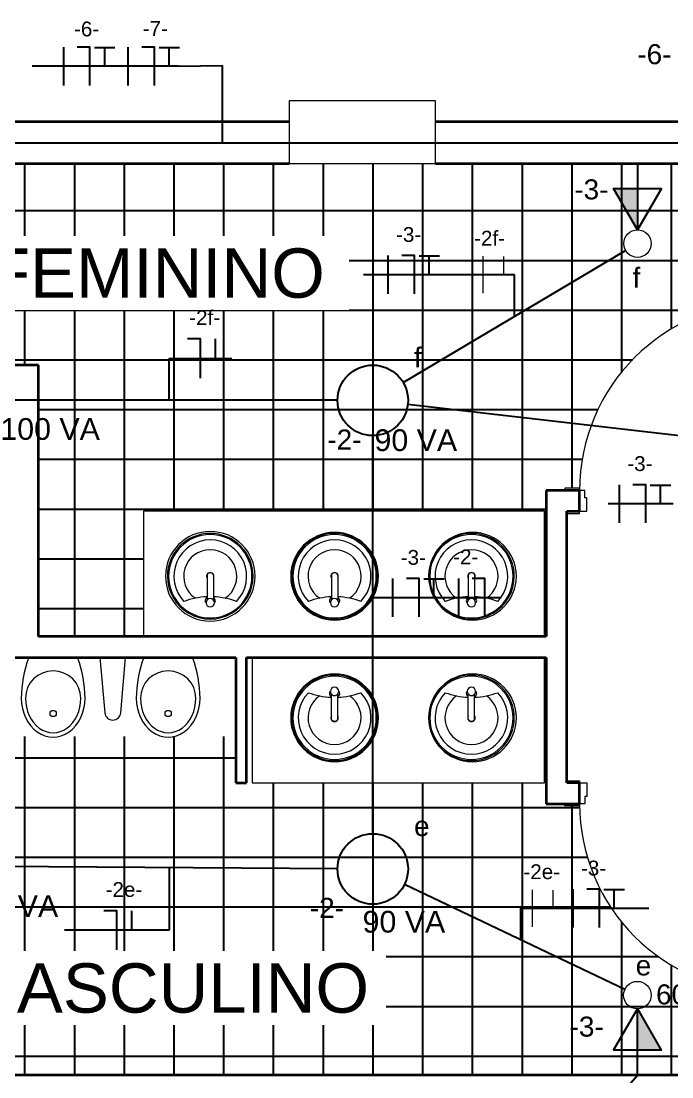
# Model space of a CAD drawing. Header units: metres. Extents: x -182 to 99, y 70 to 117.
# Drawn here: x -86.86 to -83.74, y 88.61 to 93.67 of the extents above; entities that cross this region are included whole.
import ezdxf

# ---------------------------------------------------------------- set-up
doc = ezdxf.new("R2010")
doc.units = ezdxf.units.M
doc.header["$LTSCALE"] = 0.01
for name, color, linetype, lineweight in [('A-ANNO-TEXT', 2, 'Continuous', 9), ('A-DOOR', 1, 'Continuous', 9), ('A-DOOR-FRAM', 1, 'Continuous', 13), ('A-FLOR-OTLN', 6, 'Continuous', 13), ('A-WALL', 2, 'Continuous', 9), ('P-SANR-FIXT', 6, 'Continuous', 9), ('S-COLS', 6, 'Continuous', 9)]:
    doc.layers.add(name, color=color, linetype=linetype, lineweight=lineweight)
for name, color, linetype in [('FIAÇÃO', 10, 'Continuous'), ('Força', 7, 'Continuous'), ('Iluminação', 7, 'Continuous')]:
    doc.layers.add(name, color=color, linetype=linetype)
doc.styles.add('Arial', font='arial.ttf', dxfattribs={"height": 0.29506})
doc.styles.add('Arial_1', font='arial.ttf', dxfattribs={"height": 0.368825})
pattern_1 = [(0, (-80.64683, 95.37932), (0, 0.238125), []), (90, (-80.64683, 95.37932), (-0.238125, 0), [])]

# ---------------------------------------------------------------- blocks, each defined once
blk = doc.blocks.new('Pilar rectangular hormigón - 300 x 700 mm-506285-Planta Baja')
at = {"layer": 'S-COLS'}
for p, q in [((0.15, 0.35), (-0.15, 0.35)), ((-0.15, 0.35), (-0.15, -0.35)), ((0.15, -0.35), (0.15, 0.35)), ((-0.15, -0.35), (0.15, -0.35))]:
    blk.add_line(p, q, dxfattribs=at)
blk = doc.blocks.new('Puerta de 1 hoja - 90 x 210 cm-174974-Planta Baja')
at = {"layer": 'A-DOOR', "lineweight": 13}
for p, q in [((0.6769, -0.07), (0.6769, -0.95)), ((0.7019, -0.07), (0.6769, -0.07)), ((0.7019, -0.06), (0.7019, -0.07)), ((0.7169, -0.06), (0.7019, -0.06)), ((0.7169, -0.06), (0.7169, -0.95)), ((0.6769, -0.95), (0.7169, -0.95))]:
    blk.add_line(p, q, dxfattribs=at)
blk.add_arc((0.7169, -0.05), 0.9, 180, 270, dxfattribs=at)
at = {"layer": 'A-DOOR-FRAM'}
for p, q in [((-0.2436, 0.06), (-0.1831, 0.06)), ((-0.1831, 0.06), (-0.1831, 0.05)), ((0.7169, 0.05), (0.7169, 0.06)), ((0.7169, 0.06), (0.7919, 0.06)), ((0.7919, 0.06), (0.7919, 0.05)), ((-0.1831, 0.05), (-0.1481, 0.05)), ((-0.1481, 0.05), (-0.1481, -0.015)), ((0.6819, -0.015), (0.6819, 0.05)), ((0.6819, 0.05), (0.7169, 0.05)), ((-0.2531, -0.06), (-0.2531, -0.05)), ((-0.1831, -0.05), (-0.1831, -0.06)), ((-0.1581, -0.05), (-0.1831, -0.05)), ((-0.1581, -0.015), (-0.1581, -0.05)), ((-0.1481, -0.015), (-0.1581, -0.015)), ((0.6919, -0.015), (0.6819, -0.015)), ((0.6919, -0.05), (0.6919, -0.015)), ((0.7169, -0.05), (0.6919, -0.05)), ((0.7169, -0.06), (0.7169, -0.05)), ((-0.1831, -0.06), (-0.2531, -0.06)), ((0.7769, -0.06), (0.7169, -0.06))]:
    blk.add_line(p, q, dxfattribs=at)
blk = doc.blocks.new('Puerta de 1 hoja - 90 x 210 cm-V2-Planta Baja')
at = {"layer": 'A-DOOR', "lineweight": 13}
for p, q in [((0.6769, 0.95), (0.7169, 0.95)), ((0.6769, 0.07), (0.6769, 0.95)), ((0.7169, 0.06), (0.7169, 0.95)), ((0.7019, 0.07), (0.6769, 0.07)), ((0.7019, 0.06), (0.7019, 0.07)), ((0.7169, 0.06), (0.7019, 0.06))]:
    blk.add_line(p, q, dxfattribs=at)
blk.add_arc((0.7169, 0.05), 0.9, 90, 180, dxfattribs=at)
at = {"layer": 'A-DOOR-FRAM'}
for p, q in [((-0.1831, 0.06), (-0.2531, 0.06)), ((-0.2531, 0.06), (-0.2531, 0.05)), ((-0.1831, 0.05), (-0.1831, 0.06)), ((0.7769, 0.06), (0.7169, 0.06)), ((0.7169, 0.06), (0.7169, 0.05)), ((-0.1581, 0.05), (-0.1831, 0.05)), ((-0.1581, 0.015), (-0.1581, 0.05)), ((-0.1481, 0.015), (-0.1581, 0.015)), ((-0.1481, -0.05), (-0.1481, 0.015)), ((0.6919, 0.015), (0.6819, 0.015)), ((0.6819, 0.015), (0.6819, -0.05)), ((0.7169, 0.05), (0.6919, 0.05)), ((0.6919, 0.05), (0.6919, 0.015)), ((-0.1831, -0.06), (-0.1831, -0.05)), ((-0.1831, -0.05), (-0.1481, -0.05)), ((0.6819, -0.05), (0.7169, -0.05)), ((0.7169, -0.05), (0.7169, -0.06)), ((0.7919, -0.06), (0.7919, -0.05)), ((-0.2436, -0.06), (-0.1831, -0.06)), ((0.7169, -0.06), (0.7919, -0.06))]:
    blk.add_line(p, q, dxfattribs=at)
blk = doc.blocks.new('Urinoir - Urinoir-176243-Planta Baja')
at = {"layer": 'P-SANR-FIXT'}
blk.add_line((-0.1174, -0.0026), (0.1174, -0.0026), dxfattribs=at)
blk.add_circle((0, -0.2683), 0.015, dxfattribs=at)
for centre, start, end in [((0.3924, -0.195), 159.3261, 180), ((-0.3924, -0.195), 360, 20.6739)]:
    blk.add_arc(centre, 0.5449, start, end, dxfattribs=at)
for major_axis, ratio, start_param, end_param in [((-0.1325, 0), 0.987707, 3.141593, 6.283185), ((0, 0.1862), 0.819068, 1.570796, 4.712389), ((0, 0.165), 0.80303, 1.570796, 4.712389)]:
    blk.add_ellipse((0, -0.195), major_axis=major_axis, ratio=ratio, start_param=start_param, end_param=end_param, dxfattribs=at)
blk = doc.blocks.new('Séparateur d_urinoirs - Séparateur d_urinoirs-177646-Planta Baja')
at = {"layer": 'P-SANR-FIXT'}
for p, q in [((0.0612, -0.0001), (-0.0612, -0.0001)), ((-0.0612, -0.0001), (-0.038, -0.2652)), ((0.038, -0.2652), (0.0612, -0.0001))]:
    blk.add_line(p, q, dxfattribs=at)
blk.add_arc((0, -0.2618), 0.0382, 185, 355, dxfattribs=at)
blk = doc.blocks.new('Lavabo encastrable - Lavabo encastrable-303038-Planta Baja')
at = {"layer": 'P-SANR-FIXT'}
for p, q in [((-0.015, 0.1315), (-0.015, 0.0102)), ((0.015, 0.1315), (0.015, 0.0102))]:
    blk.add_line(p, q, dxfattribs=at)
for centre, radius, start, end in [((0, 0.1241), 0.205, 0, 180), ((0, 0.1241), 0.1995, 90, 270), ((0, 0.1241), 0.1995, 270, 90), ((0, 0.1241), 0.1741, 90, 223.7878), ((0, 0.1241), 0.1741, 316.2122, 90), ((0, 0.1241), 0.1271, 304.1467, 235.8533), ((0, 0.1241), 0.205, 180, 0), ((0, 0.1241), 0.0177, 90, 211.9847), ((0, 0.1241), 0.0177, 328.0153, 90), ((0, -0.3398), 0.3657, 92.3505, 110.0942), ((0, -0.003), 0.02, 360, 180), ((0, -0.3398), 0.3657, 69.9058, 87.6495), ((0, -0.003), 0.02, 180, 360)]:
    blk.add_arc(centre, radius, start, end, dxfattribs=at)
for centre, major_axis, ratio, start_param, end_param in [((0, 0.1315), (0.015, 0), 0.57735, 0, 3.141593), ((0, 0.007), (0.025, 0), 0.72, 2.214297, 3.141593), ((0, 0.007), (0.025, 0), 0.72, 3.141593, 3.786203), ((0, 0.007), (0.025, 0), 0.72, 0, 0.927295), ((0, 0.007), (0.025, 0), 0.72, 5.638575, 6.283185)]:
    blk.add_ellipse(centre, major_axis=major_axis, ratio=ratio, start_param=start_param, end_param=end_param, dxfattribs=at)
blk = doc.blocks.new('Lavabo encastrable - Lavabo encastrable-169424-Planta Baja')
at = {"layer": 'P-SANR-FIXT'}
for p, q in [((-0.015, -0.1315), (-0.015, -0.0102)), ((0.015, -0.1315), (0.015, -0.0102))]:
    blk.add_line(p, q, dxfattribs=at)
for centre, radius, start, end in [((0, -0.1241), 0.205, 360, 180), ((0, -0.1241), 0.1995, 90, 270), ((0, -0.1241), 0.1995, 270, 90), ((0, 0.003), 0.02, 0, 180), ((0, 0.003), 0.02, 180, 0), ((0, -0.1241), 0.1741, 136.2122, 270), ((0, -0.1241), 0.1271, 124.1467, 55.8533), ((0, 0.3398), 0.3657, 249.9058, 267.6495), ((0, -0.1241), 0.1741, 270, 43.7878), ((0, 0.3398), 0.3657, 272.3505, 290.0942), ((0, -0.1241), 0.205, 180, 360), ((0, -0.1241), 0.0177, 148.0153, 270), ((0, -0.1241), 0.0177, 270, 31.9847)]:
    blk.add_arc(centre, radius, start, end, dxfattribs=at)
for centre, major_axis, ratio, start_param, end_param in [((0, -0.007), (-0.025, 0), 0.72, 5.638575, 6.283185), ((0, -0.007), (0.025, 0), 0.72, 0, 0.64461), ((0, -0.007), (0.025, 0), 0.72, 3.141593, 4.068888), ((0, -0.007), (-0.025, 0), 0.72, 2.214297, 3.141593), ((0, -0.1315), (-0.015, 0), 0.57735, 0, 3.141593)]:
    blk.add_ellipse(centre, major_axis=major_axis, ratio=ratio, start_param=start_param, end_param=end_param, dxfattribs=at)
blk = doc.blocks.new('F-N')
at = {"layer": 'FIAÇÃO'}
blk.add_line((2561.97, 1254.62), (2561.97, 1275.44), dxfattribs=at)
at = {"layer": 'FIAÇÃO', "color": 5}
blk.add_lwpolyline([(2576.26, 1254.62), (2576.26, 1275.44), (2569.32, 1275.44)], dxfattribs=at)
blk = doc.blocks.new('RN')
at = {"layer": 'FIAÇÃO', "color": 18, "true_color": 0x000000}
blk.add_line((2653.24, 1365.51), (2653.24, 1375.92), dxfattribs=at)
at = {"layer": 'FIAÇÃO', "color": 5}
blk.add_lwpolyline([(2645.19, 1355.09), (2645.19, 1375.92), (2638.25, 1375.92)], dxfattribs=at)
blk = doc.blocks.new('F-N-T')
at = {"layer": 'FIAÇÃO', "color": 1}
blk.add_line((2561.97, 1284.08), (2561.97, 1304.9), dxfattribs=at)
at = {"layer": 'FIAÇÃO', "color": 3}
blk.add_line((2584.31, 1294.33), (2584.31, 1304.75), dxfattribs=at)
at = {"layer": 'FIAÇÃO', "color": 5}
blk.add_lwpolyline([(2576.26, 1284.08), (2576.26, 1304.9), (2569.32, 1304.9)], dxfattribs=at)
at = {"layer": 'FIAÇÃO', "color": 3}
blk.add_lwpolyline([(2578.75, 1304.75), (2584.31, 1304.75), (2589.86, 1304.75)], dxfattribs=at)

msp = doc.modelspace()

# ---------------------------------------------------------------- hatches: boundary and pattern name
at = {"transparency": 33554687}
h = msp.add_hatch(dxfattribs=at)
h.set_pattern_fill('NET', color=251, scale=0.075)
h.set_pattern_definition(pattern_1)
h.paths.add_polyline_path([(-83.2228, 92.9856), (-88.9228, 92.9856), (-88.9228, 92.7856), (-89.2228, 92.7856), (-89.2228, 92.9856), (-91.0228, 92.9856), (-91.0228, 92.0206), (-90.6678, 92.0206), (-90.6678, 92.0306), (-90.5928, 92.0306), (-89.8928, 92.0288), (-89.8928, 92.0306), (-89.8178, 92.0306), (-89.383, 92.0292), (-89.383, 92.0306), (-89.308, 92.0306), (-88.608, 92.0278), (-88.608, 92.0306), (-88.533, 92.0306), (-88.4278, 92.03), (-88.4278, 92.0306), (-88.3528, 92.0306), (-87.4528, 92.0249), (-87.4528, 92.0306), (-87.3778, 92.0306), (-86.7728, 92.0206), (-86.7728, 90.7206), (-86.2704, 90.7206), (-86.2704, 91.3205), (-84.3433, 91.3206), (-84.3433, 91.4206), (-84.2528, 91.4206), (-84.2528, 91.4306), (-84.1828, 91.4306, -0.398029), (-83.3228, 92.3197), (-83.3228, 92.3206), (-83.2828, 92.3206), (-83.2828, 91.4306), (-83.2228, 91.4306)])
h = msp.add_hatch(dxfattribs=at)
h.set_pattern_fill('NET', color=251, scale=0.075)
h.set_pattern_definition(pattern_1)
edge = h.paths.add_edge_path()
edge.add_line((-83.2828, 89.9206), (-83.2828, 89.0206))
edge.add_arc((-83.2828, 89.9206), 0.9, 180, 270, ccw=False)
edge.add_line((-84.1828, 89.9206), (-84.3433, 89.9206))
edge.add_line((-84.3433, 89.9206), (-84.3433, 90.0205))
edge.add_line((-84.3433, 90.0205), (-85.8278, 90.0205))
edge.add_line((-85.8278, 90.0205), (-85.8278, 90.2421))
edge.add_line((-85.8278, 90.2421), (-88.1778, 90.2421))
edge.add_line((-88.1778, 90.2421), (-88.1778, 89.3206))
edge.add_line((-88.1778, 89.3206), (-91.0228, 89.3206))
edge.add_line((-91.0228, 89.3206), (-91.0228, 88.6206))
edge.add_line((-91.0228, 88.6206), (-83.2228, 88.6206))
edge.add_line((-83.2228, 88.6206), (-83.2228, 89.9206))
edge.add_line((-83.2228, 89.9206), (-83.2828, 89.9206))
at = {"layer": 'Iluminação'}
for points in [[(-83.9057, 92.668), (-83.9057, 92.8657), (-84.0199, 92.8657)], [(-83.9064, 88.9382), (-83.9064, 88.7405), (-83.7922, 88.7405)]]:
    msp.add_hatch(color=256, dxfattribs=at).paths.add_polyline_path(points)

# ---------------------------------------------------------------- linework, layer by layer
at = {"layer": 'A-FLOR-OTLN'}
for p, q in [((-84.3504, 91.3205), (-86.2704, 91.3205)), ((-86.2704, 91.3205), (-86.2704, 90.7206)), ((-84.3504, 90.7206), (-84.3504, 91.3205)), ((-85.7504, 90.6206), (-85.7504, 90.0207)), ((-84.3504, 90.0207), (-84.3504, 90.6206)), ((-85.7504, 90.0207), (-84.3504, 90.0207))]:
    msp.add_line(p, q, dxfattribs=at)
for centre, radius, start, end in [((-85.9508, 91.0096), 0.2144, 90, 270), ((-85.9508, 91.0096), 0.2144, 270, 90), ((-85.3554, 91.0096), 0.21, 90, 270), ((-85.3554, 91.0096), 0.21, 270, 90), ((-84.6956, 91.0096), 0.21, 90, 139.0528), ((-84.6956, 91.0096), 0.21, 270, 90), ((-84.6956, 91.0096), 0.21, 139.6114, 151.1579), ((-84.6956, 91.0096), 0.21, 154.6777, 163.7838), ((-84.6956, 91.0096), 0.21, 169.1522, 177.0016), ((-84.6956, 91.0096), 0.21, 182.9984, 190.8478), ((-84.6956, 91.0096), 0.21, 196.2162, 205.3223), ((-84.6956, 91.0096), 0.21, 208.8421, 220.3886), ((-84.6956, 91.0096), 0.21, 220.9472, 270), ((-85.3554, 90.3316), 0.21, 0, 180), ((-84.6956, 90.3316), 0.21, 0, 180), ((-85.3554, 90.3316), 0.21, 180, 0), ((-84.6956, 90.3316), 0.21, 180, 0)]:
    msp.add_arc(centre, radius, start, end, dxfattribs=at)
at = {"layer": 'A-WALL', "color": 7, "lineweight": 35}
for p, q in [((-85.5728, 93.1856), (-88.9228, 93.1856)), ((-82.2728, 93.1856), (-84.8728, 93.1856)), ((-88.9228, 92.9856), (-85.5728, 92.9856)), ((-84.8728, 92.9856), (-83.2228, 92.9856)), ((-86.7728, 92.0206), (-87.4528, 92.0206)), ((-86.7728, 90.7206), (-86.7728, 92.0206)), ((-84.1828, 91.4206), (-84.3433, 91.4206)), ((-84.3433, 91.4206), (-84.3433, 90.7206)), ((-84.1828, 91.3206), (-84.1828, 91.4206)), ((-84.2433, 91.3206), (-84.1828, 91.3206)), ((-84.2433, 90.0206), (-84.2433, 91.3206)), ((-84.3433, 90.7206), (-86.7728, 90.7206)), ((-88.1778, 90.6206), (-85.8278, 90.6206)), ((-85.8278, 90.6206), (-85.8278, 90.0207)), ((-85.7778, 90.6206), (-84.3433, 90.6206)), ((-85.7778, 90.0207), (-85.7778, 90.6206)), ((-84.3433, 90.6206), (-84.3433, 89.9206)), ((-85.8278, 90.0207), (-85.7778, 90.0207)), ((-84.1828, 90.0206), (-84.2433, 90.0206)), ((-84.1828, 89.9206), (-84.1828, 90.0206)), ((-84.3433, 89.9206), (-84.1828, 89.9206)), ((-83.2228, 88.6206), (-91.0228, 88.6206))]:
    msp.add_line(p, q, dxfattribs=at)
at = {"layer": 'FIAÇÃO', "lineweight": 20}
for p, q in [((-84.645, 92.3647), (-84.645, 92.5416)), ((-84.4089, 89.3313), (-84.4089, 89.5081))]:
    msp.add_line(p, q, dxfattribs=at)
at = {"layer": 'FIAÇÃO', "color": 18, "lineweight": 20, "true_color": 0x000000}
for p, q in [((-84.545, 92.452), (-84.545, 92.5404)), ((-84.3089, 89.4185), (-84.3089, 89.5069))]:
    msp.add_line(p, q, dxfattribs=at)
at = {"layer": 'Força', "color": 0, "ltscale": 0.5}
for p, q in [((-86.103, 93.4514), (-86.803, 93.4514)), ((-86.103, 93.4514), (-85.892, 93.4546)), ((-85.892, 93.0856), (-85.892, 93.4546)), ((-87.2478, 93.0856), (-83.5738, 93.0856)), ((-84.795, 92.4532), (-85.2175, 92.4532)), ((-85.1728, 89.7768), (-85.1728, 91.683)), ((-83.7353, 91.3562), (-84.0457, 91.3562)), ((-85.1728, 90.9072), (-84.5585, 90.9072)), ((-84.2135, 89.4197), (-83.8514, 89.4197)), ((-83.9926, 88.5206), (-83.9064, 88.6206))]:
    msp.add_line(p, q, dxfattribs=at)
at = {"layer": 'Iluminação'}
for p, q in [((-83.9057, 92.9856), (-83.9057, 92.8657)), ((-83.9057, 92.8657), (-83.9057, 92.668)), ((-83.9064, 88.7405), (-83.9064, 88.9382)), ((-83.9064, 88.6206), (-83.9064, 88.7405))]:
    msp.add_line(p, q, dxfattribs=at)
at = {"layer": 'Iluminação', "color": 0, "ltscale": 0.5}
for p, q in [((-85.0276, 91.9377), (-83.9623, 92.5686)), ((-84.495, 92.4532), (-84.795, 92.4532)), ((-84.495, 92.2532), (-84.495, 92.4532)), ((-86.1478, 91.8524), (-86.1478, 92.0524)), ((-86.1478, 92.0524), (-85.8478, 92.0524)), ((-85.3416, 91.8519), (-86.9541, 91.853)), ((-81.9655, 91.48), (-85.0052, 91.8323)), ((-85.3416, 89.6091), (-86.9541, 89.6195)), ((-86.1478, 89.6143), (-86.1478, 89.4643)), ((-85.0205, 89.5354), (-83.9658, 89.0324)), ((-86.1478, 89.4643), (-86.1478, 89.3143)), ((-84.4635, 89.2697), (-84.4635, 89.4197)), ((-84.4635, 89.4197), (-84.2135, 89.4197)), ((-86.1478, 89.3143), (-86.6478, 89.3143))]:
    msp.add_line(p, q, dxfattribs=at)
at = {"layer": 'Iluminação'}
for points in [[(-83.7915, 92.8657), (-83.9057, 92.668), (-84.0199, 92.8657)], [(-84.0206, 88.7405), (-83.9064, 88.9382), (-83.7922, 88.7405)]]:
    msp.add_lwpolyline(points, close=True, dxfattribs=at)
at = {"layer": 'Iluminação', "lineweight": 20}
for centre in [(-83.9057, 92.6022), (-83.9064, 89.004)]:
    msp.add_circle(centre, 0.0658, dxfattribs=at)
at = {"layer": 'Iluminação'}
for centre in [(-85.1728, 91.8517), (-85.1728, 89.608)]:
    msp.add_circle(centre, 0.1688, dxfattribs=at)

# ---------------------------------------------------------------- block references
at = {"layer": 'A-DOOR'}
for name, p in [('Puerta de 1 hoja - 90 x 210 cm-V2-Planta Baja', (-83.9997, 91.3706)), ('Puerta de 1 hoja - 90 x 210 cm-174974-Planta Baja', (-83.9997, 89.9706))]:
    msp.add_blockref(name, p, dxfattribs=at)
at = {"layer": 'FIAÇÃO', "lineweight": 20, "xscale": 0.008784106945095342, "yscale": 0.008784106945095342, "zscale": 0.008784106945095342}
for name, p in [('F-N-T', (-109.1567, 82.0805)), ('F-N-T', (-109.1567, 82.0805)), ('F-N-T', (-108.8476, 82.0805)), ('F-N-T', (-108.8476, 82.0805)), ('F-N-T', (-107.6034, 81.0822)), ('F-N-T', (-106.4964, 79.9852)), ('F-N-T', (-107.5809, 79.5363)), ('F-N', (-107.266, 79.795)), ('F-N-T', (-106.7181, 78.0488))]:
    msp.add_blockref(name, p, dxfattribs=at)
at = {"layer": 'Iluminação', "xscale": 0.009000000000000001, "yscale": 0.009000000000000001, "zscale": 0.009000000000000001}
msp.add_blockref('RN', (-109.8046, 79.7629), dxfattribs=at)
at = {"layer": 'P-SANR-FIXT', "rotation": 180}
for name, p in [('Lavabo encastrable - Lavabo encastrable-169424-Planta Baja', (-85.9508, 90.8855)), ('Lavabo encastrable - Lavabo encastrable-169424-Planta Baja', (-85.3556, 90.8855)), ('Lavabo encastrable - Lavabo encastrable-169424-Planta Baja', (-84.7004, 90.8855)), ('Lavabo encastrable - Lavabo encastrable-303038-Planta Baja', (-85.3556, 90.4557)), ('Lavabo encastrable - Lavabo encastrable-303038-Planta Baja', (-84.7004, 90.4557))]:
    msp.add_blockref(name, p, dxfattribs=at)
at = {"layer": 'P-SANR-FIXT'}
for name, p in [('Urinoir - Urinoir-176243-Planta Baja', (-86.7028, 90.6206)), ('Séparateur d_urinoirs - Séparateur d_urinoirs-177646-Planta Baja', (-86.4176, 90.6206)), ('Urinoir - Urinoir-176243-Planta Baja', (-86.1522, 90.6206))]:
    msp.add_blockref(name, p, dxfattribs=at)
at = {"layer": 'S-COLS', "rotation": 269.9999999999996}
msp.add_blockref('Pilar rectangular hormigón - 300 x 700 mm-506285-Planta Baja', (-85.2228, 93.1356), dxfattribs=at)

# ---------------------------------------------------------------- texts
at = {"layer": 'FIAÇÃO', "lineweight": 20, "style": 'Arial'}
for s, p in [('-6-', (-86.6031, 93.5947)), ('-7-', (-86.2747, 93.5969)), ('-3-', (-85.0615, 92.6105)), ('-2f-', (-84.688, 92.5929)), ('-3-', (-83.9546, 91.5135)), ('-3-', (-85.0391, 91.0645)), ('-2-', (-84.788, 91.0673)), ('-2e-', (-84.4519, 89.5594)), ('-3-', (-84.1763, 89.577)), ('-2e-', (-86.4517, 89.4744))]:
    msp.add_text(s, height=0.07075, dxfattribs=at).set_placement(p)
at = {"layer": 'Iluminação', "lineweight": 20, "style": 'Arial'}
for s, height, p in [('-6-', 0.09589, (-83.9066, 93.4613)), ('-3-', 0.09589, (-84.2083, 92.814)), ('f', 0.0959, (-83.9289, 92.3912)), ('f', 0.0959, (-84.9754, 92.0091)), ('-2-', 0.09589, (-85.3905, 91.6163)), ('e', 0.0959, (-84.9754, 89.7654)), ('-2-', 0.09589, (-85.4743, 89.3738)), ('e', 0.0959, (-83.9144, 89.098)), ('-3-', 0.09589, (-84.2309, 88.8052))]:
    msp.add_text(s, height=height, dxfattribs=at).set_placement(p)
at = {"layer": 'Iluminação', "lineweight": 20, "width": 0.595396, "attachment_point": 8, "style": 'Arial'}
for s, insert, char_height in [('{\\H0.0275x;\\P}100 VA', (-86.7173, 91.6612), 0.104025), ('{\\H0.0275x;\\P\\P}90 VA', (-84.9667, 91.6076), 0.104025), ('{\\H0.0275x;\\P\\P}100 VA', (-86.9167, 89.3764), 0.104025), ('{\\H0.0275x;\\P\\P}90 VA', (-85.0238, 89.302), 0.104025), ('{\\H0.0275x;\\P\\P}600 VA', (-83.5973, 88.9582), 0.095887)]:
    msp.add_mtext(s, dxfattribs=dict(at, insert=insert, char_height=char_height))

# ---------------------------------------------------------------- next in the draw order: texts
at = {"layer": 'A-ANNO-TEXT', "color": 7, "char_height": 0.236048, "attachment_point": 1, "line_spacing_factor": 0.938532, "style": 'Arial_1', "bg_fill": 3, "box_fill_scale": 1.25, "bg_fill_color": 7, "bg_fill_transparency": 0}
for s, insert, width in [('WC FEMININO', (-87.6552, 92.5793), 2.30894), ('WC MASCULINO', (-87.7918, 89.1561), 2.623726)]:
    msp.add_mtext(s, dxfattribs=dict(at, insert=insert, width=width))

# ---------------------------------------------------------------- next in the draw order: block references
at = {"layer": 'Iluminação', "xscale": 0.009000000000000001, "yscale": 0.009000000000000001, "zscale": 0.009000000000000001}
msp.add_blockref('RN', (-110.2046, 77.0248), dxfattribs=at)

# ---------------------------------------------------------------- next in the draw order: texts
at = {"layer": 'FIAÇÃO', "lineweight": 20, "style": 'Arial'}
msp.add_text('-2f-', height=0.07075, dxfattribs=at).set_placement((-86.0517, 92.2125))

doc.saveas('drawing.dxf')
